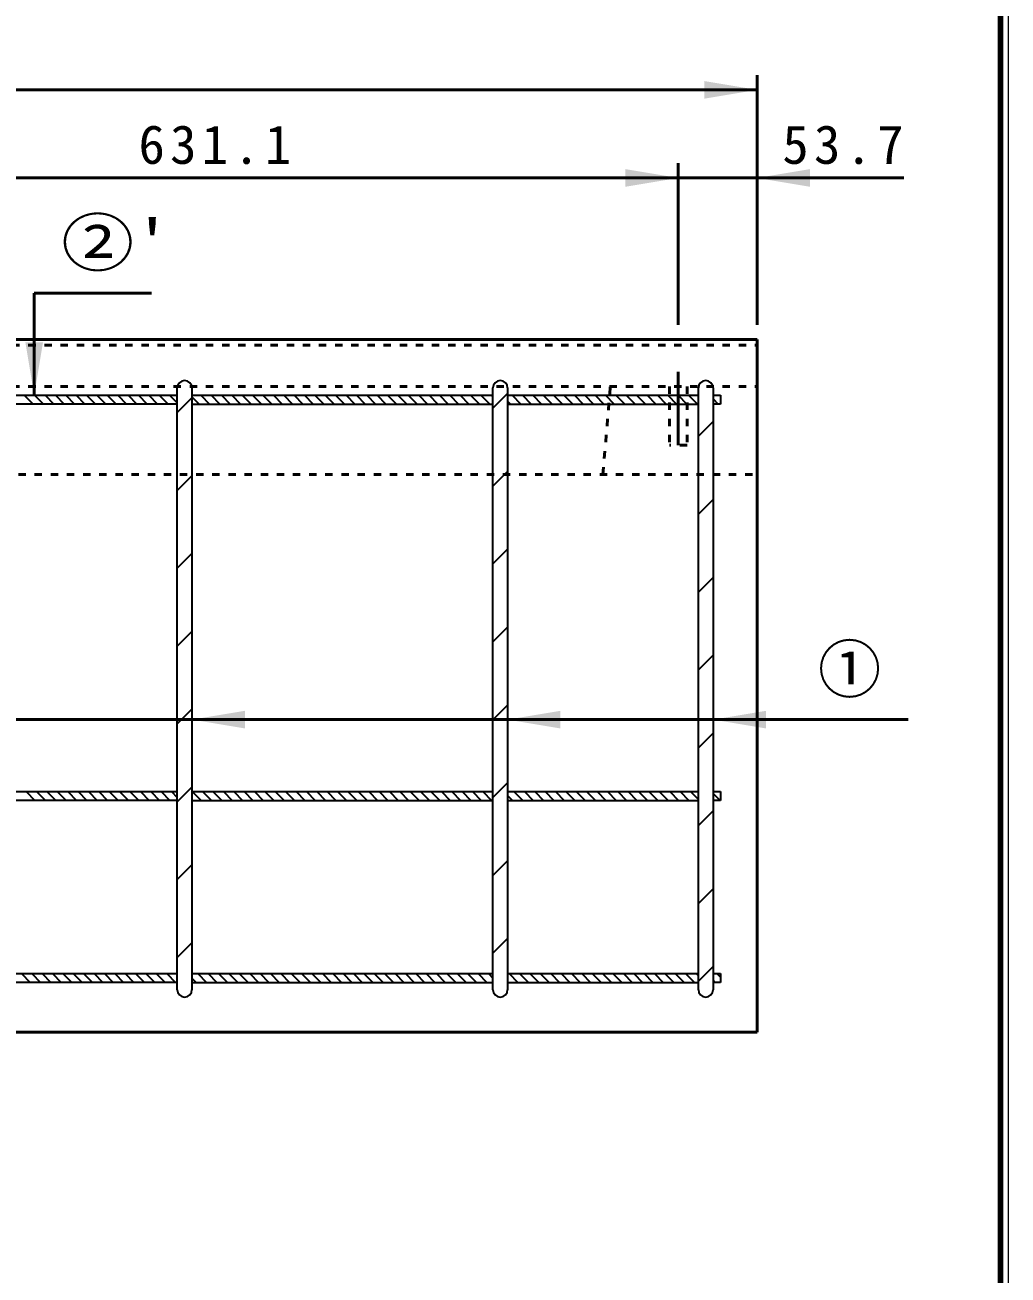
# Model space of a CAD drawing. Units: millimetres, scale not verified. Extents: x 100 to 4105, y 100 to 2870.
# Drawn here: x 3435 to 4105, y 952 to 1803 of the extents above; entities that cross this region are included whole.
import ezdxf
from ezdxf.enums import TextEntityAlignment as Align

# ---------------------------------------------------------------- set-up
doc = ezdxf.new("R2010")
doc.units = ezdxf.units.MM
doc.header["$LTSCALE"] = 5
doc.linetypes.add('USER1', pattern=[2.2, 1, -1.2])
doc.linetypes.add('USER3', pattern=[13.4, 10, -1.2, 1, -1.2])
doc.layers.add('V-nasSTD', color=7, linetype='Continuous', lineweight=50)
doc.styles.add('ＭＳ ゴシック', font='')
doc.styles.get('ＭＳ ゴシック').set_extended_font_data('MS Gothic')

msp = doc.modelspace()

# ---------------------------------------------------------------- hatches: boundary and pattern name
at = {"layer": 'V-nasSTD'}
for points in [[(3898.076, 1752.866), (3934.076, 1758.866), (3898.076, 1764.866)], [(3844.376, 1692.866), (3880.376, 1698.866), (3844.376, 1704.866)], [(3970.076, 1704.866), (3934.076, 1698.866), (3970.076, 1692.866)], [(3447.576, 1586.866), (3441.576, 1550.866), (3435.576, 1586.866)], [(3585.076, 1335.857), (3549.076, 1329.857), (3585.076, 1323.857)], [(3800.076, 1335.857), (3764.076, 1329.857), (3800.076, 1323.857)], [(3940.076, 1335.857), (3904.076, 1329.857), (3940.076, 1323.857)]]:
    msp.add_hatch(color=256, dxfattribs=at).paths.add_polyline_path(points)

# ---------------------------------------------------------------- linework, layer by layer
at = {"layer": 'V-nasSTD', "lineweight": 100}
msp.add_line((4100, 105), (4100, 2865), dxfattribs=at)
at = {"layer": 'V-nasSTD'}
for p, q in [((3934.076, 1598.866), (3934.076, 1768.866)), ((1934.076, 1758.866), (3934.076, 1758.866)), ((3880.376, 1598.866), (3880.376, 1708.866)), ((3249.276, 1698.866), (3880.376, 1698.866)), ((3880.376, 1698.866), (3934.076, 1698.866)), ((3934.076, 1698.866), (4034.076, 1698.866)), ((3441.576, 1620.366), (3441.576, 1550.866)), ((3441.576, 1620.366), (3521.576, 1620.366)), ((3195.576, 1588.866), (3934.076, 1588.866)), ((3934.076, 1588.866), (3934.076, 1116.866)), ((4037.076, 1329.857), (3329.076, 1329.857)), ((1934.076, 1116.866), (3934.076, 1116.866))]:
    msp.add_line(p, q, dxfattribs=at)
at = {"layer": 'V-nasSTD', "linetype": 'USER1'}
for p, q in [((3195.576, 1584.866), (3934.076, 1584.866)), ((3195.576, 1556.866), (3934.076, 1556.866)), ((3829.076, 1496.866), (3834.076, 1556.866)), ((3874.376, 1556.866), (3874.376, 1516.866)), ((3886.376, 1556.866), (3886.376, 1516.866)), ((3886.376, 1516.866), (3874.376, 1516.866)), ((3188.876, 1496.866), (3934.076, 1496.866))]:
    msp.add_line(p, q, dxfattribs=at)
at = {"layer": 'V-nasSTD', "linetype": 'USER3'}
msp.add_line((3880.376, 1566.866), (3880.376, 1516.866), dxfattribs=at)
at = {"layer": 'V-nasSTD', "lineweight": 35}
for p, q in [((3329.076, 1550.866), (3539.076, 1550.866)), ((3434.806, 1550.866), (3440.806, 1544.866)), ((3441.877, 1550.866), (3447.877, 1544.866)), ((3448.948, 1550.866), (3454.948, 1544.866)), ((3456.019, 1550.866), (3462.019, 1544.866)), ((3463.09, 1550.866), (3469.09, 1544.866)), ((3470.161, 1550.866), (3476.161, 1544.866)), ((3477.232, 1550.866), (3483.232, 1544.866)), ((3484.303, 1550.866), (3490.303, 1544.866)), ((3491.374, 1550.866), (3497.374, 1544.866)), ((3498.445, 1550.866), (3504.445, 1544.866)), ((3505.516, 1550.866), (3511.516, 1544.866)), ((3512.587, 1550.866), (3518.587, 1544.866)), ((3519.658, 1550.866), (3525.658, 1544.866)), ((3526.729, 1550.866), (3532.729, 1544.866)), ((3533.8, 1550.866), (3539.076, 1545.591)), ((3539.076, 1145.866), (3539.076, 1555.866)), ((3549.076, 1555.866), (3549.076, 1145.866)), ((3549.076, 1550.866), (3754.076, 1550.866)), ((3555.014, 1550.866), (3561.014, 1544.866)), ((3562.085, 1550.866), (3568.085, 1544.866)), ((3569.156, 1550.866), (3575.156, 1544.866)), ((3576.227, 1550.866), (3582.227, 1544.866)), ((3583.298, 1550.866), (3589.298, 1544.866)), ((3590.369, 1550.866), (3596.369, 1544.866)), ((3597.44, 1550.866), (3603.44, 1544.866)), ((3604.511, 1550.866), (3610.511, 1544.866)), ((3611.582, 1550.866), (3617.582, 1544.866)), ((3618.653, 1550.866), (3624.653, 1544.866)), ((3625.724, 1550.866), (3631.724, 1544.866)), ((3632.795, 1550.866), (3638.795, 1544.866)), ((3639.867, 1550.866), (3645.867, 1544.866)), ((3646.938, 1550.866), (3652.938, 1544.866)), ((3654.009, 1550.866), (3660.009, 1544.866)), ((3661.08, 1550.866), (3667.08, 1544.866)), ((3668.151, 1550.866), (3674.151, 1544.866)), ((3675.222, 1550.866), (3681.222, 1544.866)), ((3682.293, 1550.866), (3688.293, 1544.866)), ((3689.364, 1550.866), (3695.364, 1544.866)), ((3696.435, 1550.866), (3702.435, 1544.866)), ((3703.506, 1550.866), (3709.506, 1544.866)), ((3710.577, 1550.866), (3716.577, 1544.866)), ((3717.648, 1550.866), (3723.648, 1544.866)), ((3724.719, 1550.866), (3730.719, 1544.866)), ((3731.79, 1550.866), (3737.79, 1544.866)), ((3738.861, 1550.866), (3744.861, 1544.866)), ((3745.933, 1550.866), (3751.933, 1544.866)), ((3753.004, 1550.866), (3754.076, 1549.794)), ((3754.076, 1145.866), (3754.076, 1555.866)), ((3754.076, 1541.949), (3764.076, 1551.949)), ((3764.076, 1555.866), (3764.076, 1145.866)), ((3764.076, 1550.866), (3894.076, 1550.866)), ((3767.146, 1550.866), (3773.146, 1544.866)), ((3774.217, 1550.866), (3780.217, 1544.866)), ((3781.288, 1550.866), (3787.288, 1544.866)), ((3788.359, 1550.866), (3794.359, 1544.866)), ((3795.43, 1550.866), (3801.43, 1544.866)), ((3802.501, 1550.866), (3808.501, 1544.866)), ((3809.572, 1550.866), (3815.572, 1544.866)), ((3816.643, 1550.866), (3822.643, 1544.866)), ((3823.714, 1550.866), (3829.714, 1544.866)), ((3830.785, 1550.866), (3836.785, 1544.866)), ((3837.856, 1550.866), (3843.856, 1544.866)), ((3844.927, 1550.866), (3850.927, 1544.866)), ((3851.999, 1550.866), (3857.999, 1544.866)), ((3859.07, 1550.866), (3865.07, 1544.866)), ((3866.141, 1550.866), (3872.141, 1544.866)), ((3873.212, 1550.866), (3879.212, 1544.866)), ((3880.283, 1550.866), (3886.283, 1544.866)), ((3887.354, 1550.866), (3893.354, 1544.866)), ((3894.076, 1145.866), (3894.076, 1555.866)), ((3904.076, 1555.866), (3904.076, 1145.866)), ((3904.076, 1550.866), (3909.076, 1550.866)), ((3908.567, 1550.866), (3909.076, 1550.357)), ((3909.076, 1550.866), (3909.076, 1544.866)), ((3539.076, 1544.866), (3329.076, 1544.866)), ((3539.076, 1539.081), (3549.076, 1549.081)), ((3549.076, 1549.733), (3553.943, 1544.866)), ((3549.076, 1544.866), (3754.076, 1544.866)), ((3764.076, 1546.865), (3766.075, 1544.866)), ((3764.076, 1544.866), (3894.076, 1544.866)), ((3904.076, 1548.286), (3907.496, 1544.866)), ((3909.076, 1544.866), (3904.076, 1544.866)), ((3894.076, 1522.85), (3904.076, 1532.85)), ((3754.076, 1488.916), (3764.076, 1498.916)), ((3539.076, 1486.048), (3549.076, 1496.048)), ((3894.076, 1469.817), (3904.076, 1479.817)), ((3539.076, 1433.015), (3549.076, 1443.015)), ((3754.076, 1435.883), (3764.076, 1445.883)), ((3894.076, 1416.784), (3904.076, 1426.784)), ((3539.076, 1379.982), (3549.076, 1389.982)), ((3754.076, 1382.85), (3764.076, 1392.85)), ((3894.076, 1363.751), (3904.076, 1373.751)), ((3539.076, 1326.949), (3549.076, 1336.949)), ((3754.076, 1329.817), (3764.076, 1339.817)), ((3894.076, 1310.718), (3904.076, 1320.718)), ((3754.076, 1276.784), (3764.076, 1286.784)), ((3329.076, 1280.866), (3539.076, 1280.866)), ((3436.105, 1280.866), (3442.105, 1274.866)), ((3443.176, 1280.866), (3449.176, 1274.866)), ((3450.247, 1280.866), (3456.247, 1274.866)), ((3457.318, 1280.866), (3463.318, 1274.866)), ((3464.389, 1280.866), (3470.389, 1274.866)), ((3471.46, 1280.866), (3477.46, 1274.866)), ((3478.531, 1280.866), (3484.531, 1274.866)), ((3485.602, 1280.866), (3491.602, 1274.866)), ((3492.674, 1280.866), (3498.674, 1274.866)), ((3499.745, 1280.866), (3505.745, 1274.866)), ((3506.816, 1280.866), (3512.816, 1274.866)), ((3513.887, 1280.866), (3519.887, 1274.866)), ((3520.958, 1280.866), (3526.958, 1274.866)), ((3528.029, 1280.866), (3534.029, 1274.866)), ((3535.1, 1280.866), (3539.076, 1276.89)), ((3539.076, 1273.916), (3549.076, 1283.916)), ((3549.076, 1280.866), (3754.076, 1280.866)), ((3549.242, 1280.866), (3555.242, 1274.866)), ((3556.313, 1280.866), (3562.313, 1274.866)), ((3563.384, 1280.866), (3569.384, 1274.866)), ((3570.455, 1280.866), (3576.455, 1274.866)), ((3577.526, 1280.866), (3583.526, 1274.866)), ((3584.597, 1280.866), (3590.597, 1274.866)), ((3591.668, 1280.866), (3597.668, 1274.866)), ((3598.74, 1280.866), (3604.74, 1274.866)), ((3605.811, 1280.866), (3611.811, 1274.866)), ((3612.882, 1280.866), (3618.882, 1274.866)), ((3619.953, 1280.866), (3625.953, 1274.866)), ((3627.024, 1280.866), (3633.024, 1274.866)), ((3634.095, 1280.866), (3640.095, 1274.866)), ((3641.166, 1280.866), (3647.166, 1274.866)), ((3648.237, 1280.866), (3654.237, 1274.866)), ((3655.308, 1280.866), (3661.308, 1274.866)), ((3662.379, 1280.866), (3668.379, 1274.866)), ((3669.45, 1280.866), (3675.45, 1274.866)), ((3676.521, 1280.866), (3682.521, 1274.866)), ((3683.592, 1280.866), (3689.592, 1274.866)), ((3690.663, 1280.866), (3696.663, 1274.866)), ((3697.734, 1280.866), (3703.734, 1274.866)), ((3704.806, 1280.866), (3710.806, 1274.866)), ((3711.877, 1280.866), (3717.877, 1274.866)), ((3718.948, 1280.866), (3724.948, 1274.866)), ((3726.019, 1280.866), (3732.019, 1274.866)), ((3733.09, 1280.866), (3739.09, 1274.866)), ((3740.161, 1280.866), (3746.161, 1274.866)), ((3747.232, 1280.866), (3753.232, 1274.866)), ((3764.076, 1280.866), (3894.076, 1280.866)), ((3764.076, 1278.164), (3767.374, 1274.866)), ((3768.445, 1280.866), (3774.445, 1274.866)), ((3775.516, 1280.866), (3781.516, 1274.866)), ((3782.587, 1280.866), (3788.587, 1274.866)), ((3789.658, 1280.866), (3795.658, 1274.866)), ((3796.729, 1280.866), (3802.729, 1274.866)), ((3803.8, 1280.866), (3809.8, 1274.866)), ((3810.872, 1280.866), (3816.872, 1274.866)), ((3817.943, 1280.866), (3823.943, 1274.866)), ((3825.014, 1280.866), (3831.014, 1274.866)), ((3832.085, 1280.866), (3838.085, 1274.866)), ((3839.156, 1280.866), (3845.156, 1274.866)), ((3846.227, 1280.866), (3852.227, 1274.866)), ((3853.298, 1280.866), (3859.298, 1274.866)), ((3860.369, 1280.866), (3866.369, 1274.866)), ((3867.44, 1280.866), (3873.44, 1274.866)), ((3874.511, 1280.866), (3880.511, 1274.866)), ((3881.582, 1280.866), (3887.582, 1274.866)), ((3888.653, 1280.866), (3894.076, 1275.443)), ((3904.076, 1280.866), (3909.076, 1280.866)), ((3904.076, 1279.585), (3908.795, 1274.866)), ((3909.076, 1280.866), (3909.076, 1274.866)), ((3539.076, 1274.866), (3329.076, 1274.866)), ((3549.076, 1274.866), (3754.076, 1274.866)), ((3764.076, 1274.866), (3894.076, 1274.866)), ((3909.076, 1274.866), (3904.076, 1274.866)), ((3894.076, 1257.685), (3904.076, 1267.685)), ((3539.076, 1220.883), (3549.076, 1230.883)), ((3754.076, 1223.751), (3764.076, 1233.751)), ((3894.076, 1204.652), (3904.076, 1214.652)), ((3539.076, 1167.85), (3549.076, 1177.85)), ((3754.076, 1170.718), (3764.076, 1180.718)), ((3894.076, 1151.619), (3904.076, 1161.619)), ((3329.076, 1156.866), (3539.076, 1156.866)), ((3539.076, 1150.866), (3329.076, 1150.866)), ((3432.826, 1156.866), (3438.826, 1150.866)), ((3439.897, 1156.866), (3445.897, 1150.866)), ((3446.968, 1156.866), (3452.968, 1150.866)), ((3454.039, 1156.866), (3460.039, 1150.866)), ((3461.11, 1156.866), (3467.11, 1150.866)), ((3468.181, 1156.866), (3474.181, 1150.866)), ((3475.252, 1156.866), (3481.252, 1150.866)), ((3482.323, 1156.866), (3488.323, 1150.866)), ((3489.394, 1156.866), (3495.394, 1150.866)), ((3496.465, 1156.866), (3502.465, 1150.866)), ((3503.536, 1156.866), (3509.536, 1150.866)), ((3510.607, 1156.866), (3516.607, 1150.866)), ((3517.679, 1156.866), (3523.679, 1150.866)), ((3524.75, 1156.866), (3530.75, 1150.866)), ((3531.821, 1156.866), (3537.821, 1150.866)), ((3549.076, 1156.866), (3754.076, 1156.866)), ((3549.076, 1153.753), (3551.963, 1150.866)), ((3549.076, 1150.866), (3754.076, 1150.866)), ((3553.034, 1156.866), (3559.034, 1150.866)), ((3560.105, 1156.866), (3566.105, 1150.866)), ((3567.176, 1156.866), (3573.176, 1150.866)), ((3574.247, 1156.866), (3580.247, 1150.866)), ((3581.318, 1156.866), (3587.318, 1150.866)), ((3588.389, 1156.866), (3594.389, 1150.866)), ((3595.46, 1156.866), (3601.46, 1150.866)), ((3602.531, 1156.866), (3608.531, 1150.866)), ((3609.602, 1156.866), (3615.602, 1150.866)), ((3616.674, 1156.866), (3622.674, 1150.866)), ((3623.745, 1156.866), (3629.745, 1150.866)), ((3630.816, 1156.866), (3636.816, 1150.866)), ((3637.887, 1156.866), (3643.887, 1150.866)), ((3644.958, 1156.866), (3650.958, 1150.866)), ((3652.029, 1156.866), (3658.029, 1150.866)), ((3659.1, 1156.866), (3665.1, 1150.866)), ((3666.171, 1156.866), (3672.171, 1150.866)), ((3673.242, 1156.866), (3679.242, 1150.866)), ((3680.313, 1156.866), (3686.313, 1150.866)), ((3687.384, 1156.866), (3693.384, 1150.866)), ((3694.455, 1156.866), (3700.455, 1150.866)), ((3701.526, 1156.866), (3707.526, 1150.866)), ((3708.597, 1156.866), (3714.597, 1150.866)), ((3715.668, 1156.866), (3721.668, 1150.866)), ((3722.74, 1156.866), (3728.74, 1150.866)), ((3729.811, 1156.866), (3735.811, 1150.866)), ((3736.882, 1156.866), (3742.882, 1150.866)), ((3743.953, 1156.866), (3749.953, 1150.866)), ((3751.024, 1156.866), (3754.076, 1153.814)), ((3764.076, 1156.866), (3894.076, 1156.866)), ((3764.076, 1150.866), (3894.076, 1150.866)), ((3765.166, 1156.866), (3771.166, 1150.866)), ((3772.237, 1156.866), (3778.237, 1150.866)), ((3779.308, 1156.866), (3785.308, 1150.866)), ((3786.379, 1156.866), (3792.379, 1150.866)), ((3793.45, 1156.866), (3799.45, 1150.866)), ((3800.521, 1156.866), (3806.521, 1150.866)), ((3807.592, 1156.866), (3813.592, 1150.866)), ((3814.663, 1156.866), (3820.663, 1150.866)), ((3821.734, 1156.866), (3827.734, 1150.866)), ((3828.806, 1156.866), (3834.806, 1150.866)), ((3835.877, 1156.866), (3841.877, 1150.866)), ((3842.948, 1156.866), (3848.948, 1150.866)), ((3850.019, 1156.866), (3856.019, 1150.866)), ((3857.09, 1156.866), (3863.09, 1150.866)), ((3864.161, 1156.866), (3870.161, 1150.866)), ((3871.232, 1156.866), (3877.232, 1150.866)), ((3878.303, 1156.866), (3884.303, 1150.866)), ((3885.374, 1156.866), (3891.374, 1150.866)), ((3892.445, 1156.866), (3894.076, 1155.235)), ((3904.076, 1156.866), (3909.076, 1156.866)), ((3904.076, 1152.306), (3905.516, 1150.866)), ((3909.076, 1150.866), (3904.076, 1150.866)), ((3906.587, 1156.866), (3909.076, 1154.377)), ((3909.076, 1156.866), (3909.076, 1150.866))]:
    msp.add_line(p, q, dxfattribs=at)
at = {"layer": 'V-nasSTD', "lineweight": 13}
msp.add_lwpolyline([(100, 100), (100, 2870), (4105, 2870), (4105, 100)], close=True, dxfattribs=at)
at = {"layer": 'V-nasSTD', "lineweight": 35}
for centre, start, end in [((3544.076, 1555.866), 0, 180), ((3759.076, 1555.866), 0, 180), ((3899.076, 1555.866), 0, 180), ((3544.076, 1145.866), 180, 0), ((3759.076, 1145.866), 180, 0), ((3899.076, 1145.866), 180, 0)]:
    msp.add_arc(centre, 5, start, end, dxfattribs=at)

# ---------------------------------------------------------------- texts
at = {"layer": 'V-nasSTD', "style": 'ＭＳ ゴシック', "width": 1.15}
msp.add_text("②'", height=31.67, dxfattribs=at).set_placement((3459.976, 1670.566), align=Align.TOP_LEFT)
at = {"layer": 'V-nasSTD', "style": 'ＭＳ ゴシック'}
msp.add_text('①', height=31.67, dxfattribs=at).set_placement((3975.476, 1380.057), align=Align.TOP_LEFT)
at = {"layer": 'V-nasSTD', "char_height": 26.39, "attachment_point": 1, "style": 'ＭＳ ゴシック'}
for s, insert in [('\\T1.2;631.1', (3512.626, 1734.866)), ('\\T1.2;53.7', (3951.276, 1734.866))]:
    msp.add_mtext(s, dxfattribs=dict(at, insert=insert))

doc.saveas('drawing.dxf')
